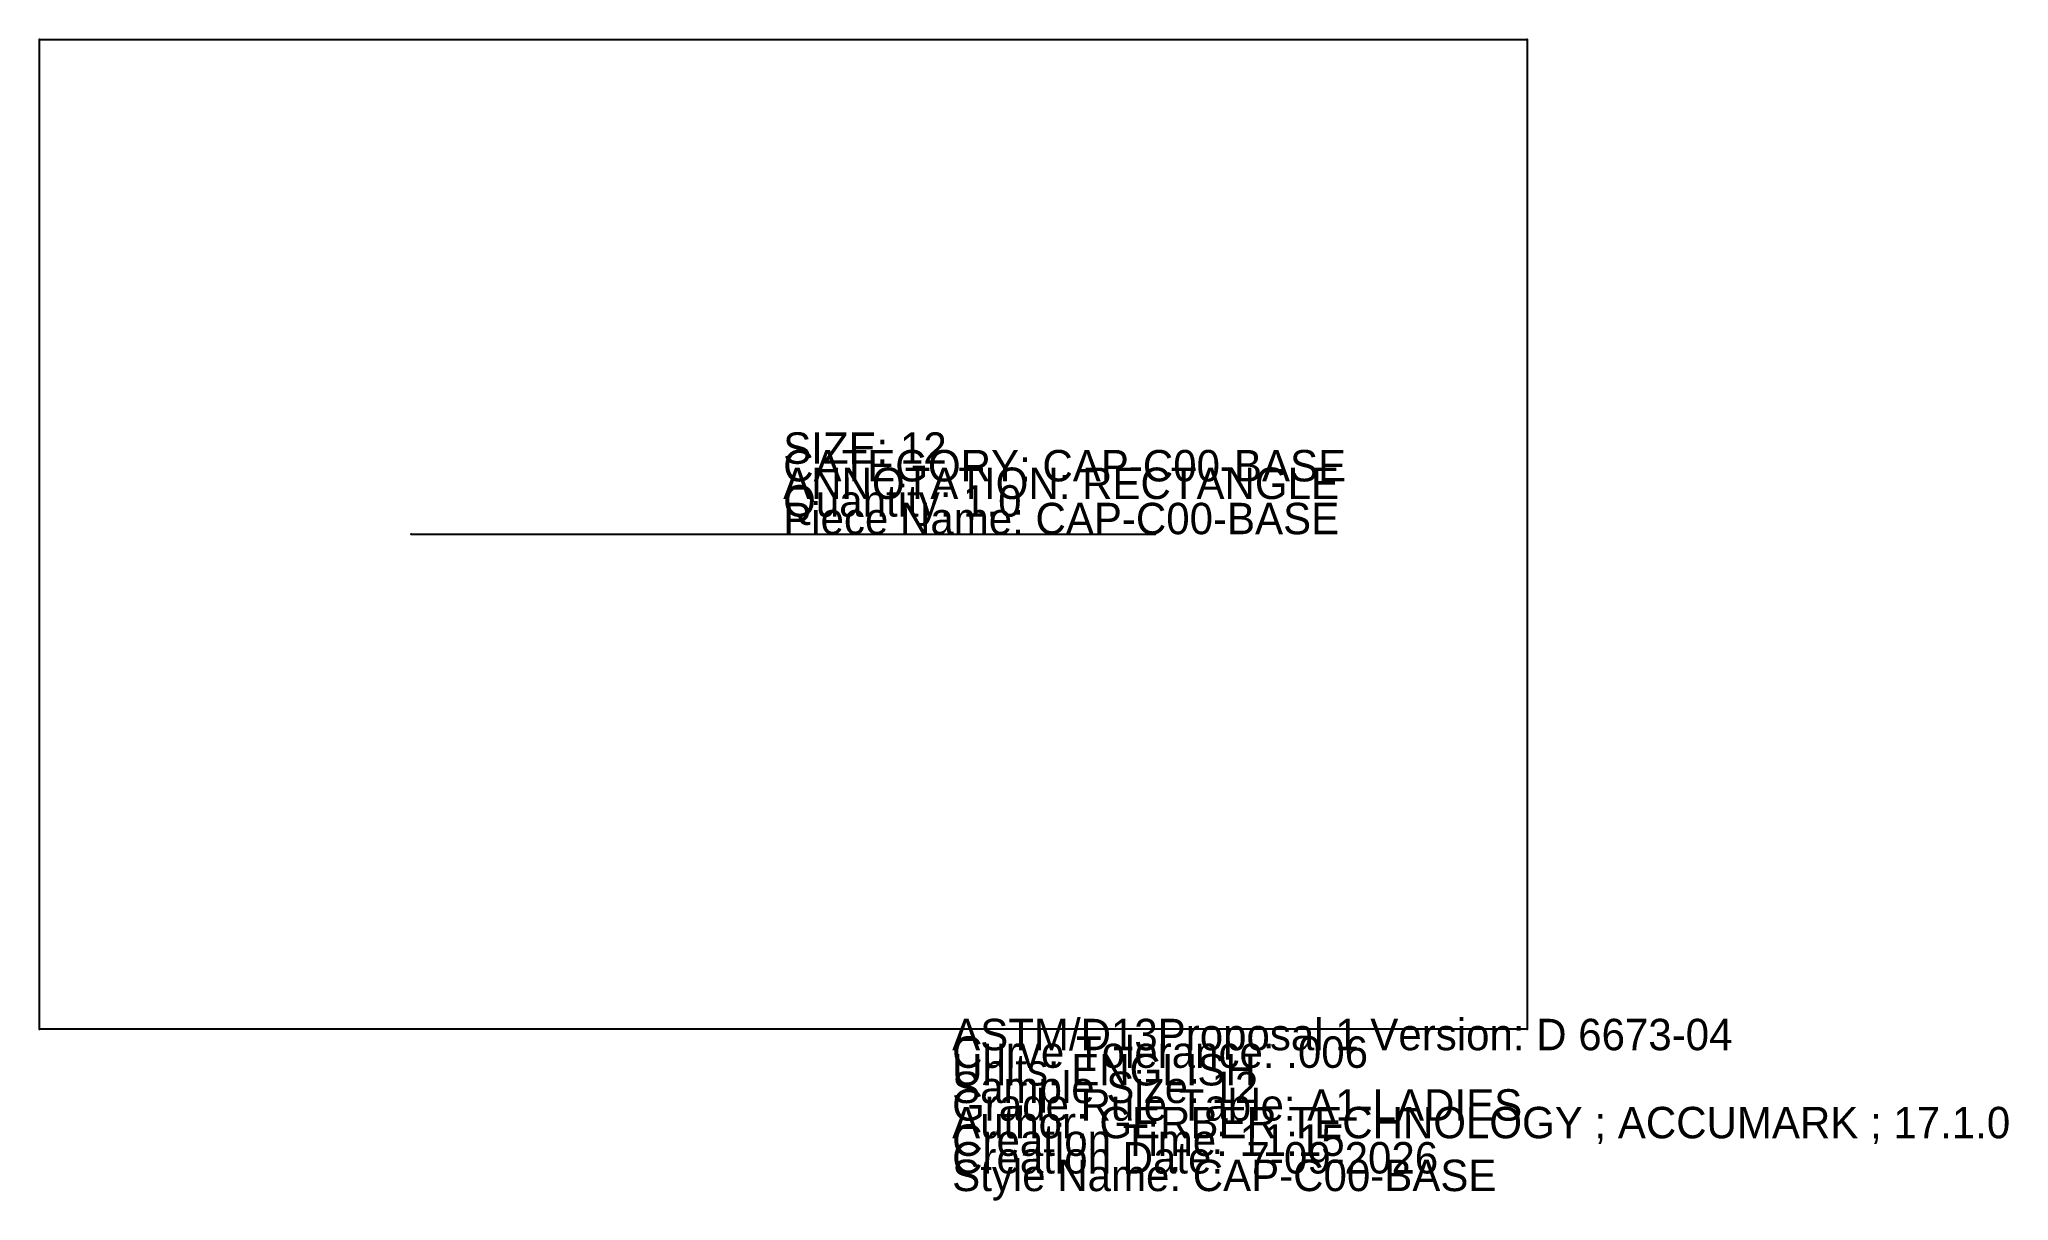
# Model space of a CAD drawing. Extents: x -7.3 to 8.4, y -0.1 to 9.2.
import ezdxf

# ---------------------------------------------------------------- set-up
doc = ezdxf.new("R2010")
doc.units = 0

# ---------------------------------------------------------------- blocks, each defined once
blk = doc.blocks.new('CAP-C00-BASE_12')
at = {"layer": '1'}
for points in [[(-7.26, 1.2882), (-7.26, 9.1566)], [(-7.26, 9.1566), (4.5722, 9.1566)], [(4.5722, 9.1566), (4.5722, 1.2882)], [(4.5722, 1.2882), (-7.26, 1.2882)]]:
    blk.add_lwpolyline(points, dxfattribs=at)
at = {"layer": '2'}
for p in [(-7.26, 9.1566), (-7.26, 9.1566), (4.5722, 9.1566), (4.5722, 9.1566), (-4.302, 5.2224), (1.6141, 5.2224), (-7.26, 1.2882), (-7.26, 1.2882), (4.5722, 1.2882), (4.5722, 1.2882)]:
    blk.add_point(p, dxfattribs=at)
at = {"layer": '5'}
blk.add_line((-4.302, 5.2224), (1.6141, 5.2224), dxfattribs=at)
at = {"layer": '7'}
blk.add_line((-4.302, 5.2224), (1.6141, 5.2224), dxfattribs=at)
at = {"layer": '84'}
for points in [[(-7.26, 1.2882), (-7.26, 9.1566)], [(-7.26, 9.1566), (4.5722, 9.1566)], [(4.5722, 9.1566), (4.5722, 1.2882)], [(4.5722, 1.2882), (-7.26, 1.2882)]]:
    blk.add_lwpolyline(points, dxfattribs=at)
at = {"layer": '1'}
for s, p in [('SIZE: 12', (-1.3439, 5.7824)), ('CATEGORY: CAP-C00-BASE', (-1.3439, 5.6424)), ('ANNOTATION: RECTANGLE', (-1.3439, 5.5024)), ('Quantity: 1,0', (-1.3439, 5.3624)), ('Piece Name: CAP-C00-BASE', (-1.3439, 5.2224))]:
    blk.add_text(s, height=0.25, dxfattribs=at).set_placement(p)

msp = doc.modelspace()

# ---------------------------------------------------------------- block references
at = {"layer": '1'}
msp.add_blockref('CAP-C00-BASE_12', (0, 0), dxfattribs=at)

# ---------------------------------------------------------------- texts
for s, p in [('ASTM/D13Proposal 1 Version: D 6673-04', (0, 1.12)), ('Curve Tolerance: .006', (0, 0.98)), ('Units: ENGLISH', (0, 0.84)), ('Sample Size: 12', (0, 0.7)), ('Grade Rule Table: A1-LADIES', (0, 0.56)), ('Author: GERBER TECHNOLOGY ; ACCUMARK ; 17.1.0', (0, 0.42)), ('Creation Time: 11:15', (0, 0.28)), ('Creation Date:  7-09-2026', (0, 0.14)), ('Style Name: CAP-C00-BASE', (0, 0))]:
    msp.add_text(s, height=0.25, dxfattribs=at).set_placement(p)

doc.saveas('drawing.dxf')
